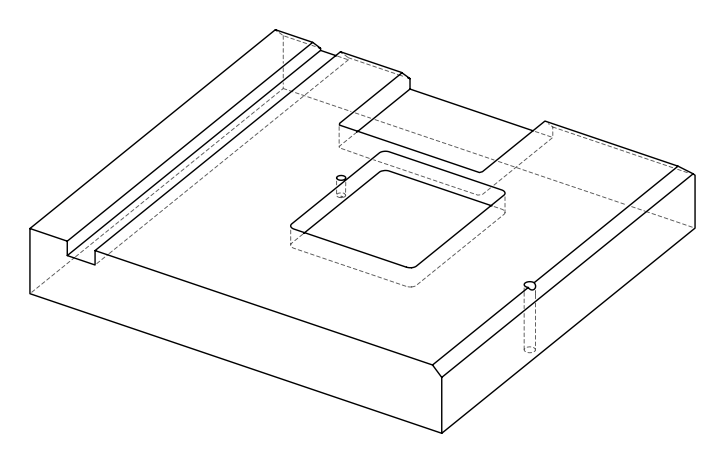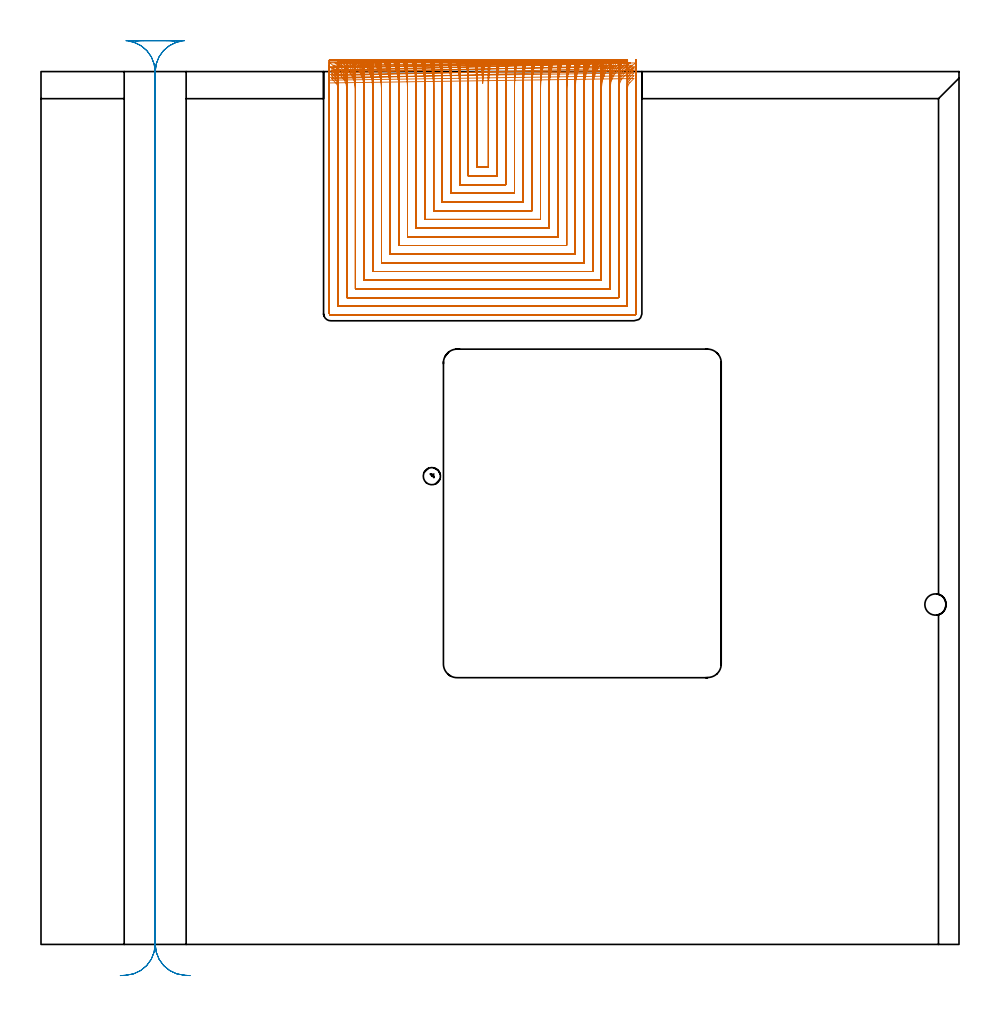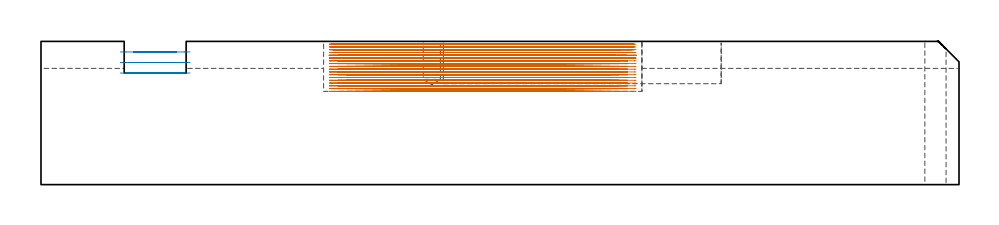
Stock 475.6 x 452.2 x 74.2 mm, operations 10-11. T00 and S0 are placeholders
(PLAN: 11 operations, 6 tool changes, 343.7 min)
(1 SPOT_DRILL | STEP1HOLE | NXT0321_9005460120000 | 0.03 min | 0 mm3)
(2 SPOT_DRILL_1 | STEP1POCKET | NXT0321_9005460120000 | 0.03 min | 1 mm3)
(3 DRILL_THROUGH_HOLE_INTO_CENTER | STEP1HOLE | UGT0301_505 | 0.33 min | 7006 mm3)
(4 DRILL_BLIND_HOLE_INTO_CENTER | STEP1POCKET | UGT0301_205 | 0.1 min | 1272 mm3)
(5 AREA_MILL | FG_CHAMFER_SURFACE | UGT0205_001 | 2.03 min | 4911 mm3)
(6 AREA_MILL_1 | FG_CHAMFER_SURFACE_1 | UGT0205_001 | 3.16 min | 8352 mm3)
(7 AREA_MILL_2 | FG_CHAMFER_SURFACE_2 | UGT0205_001 | 14.54 min | 25345 mm3)
(8 AREA_MILL_3 | FG_CHAMFER_SURFACE_3 | UGT0205_001 | 6.73 min | 16212 mm3)
(9 MILL_RECTANGULAR_POCKET | POCKET_RECTANGULAR_STRAIGHT | UGT0201_132 | Follow Part, ap 3.5, ae 75% | 32.98 min | 535482 mm3)
(10 MILL_SLOT | SLOT_PARTIAL_RECTANGULAR | NXT0201_008 | Follow Part, ap 1.5, ae 75% | 277.53 min | 549879 mm3)
(11 MILL_RECTANGULAR_SLOT | SLOT_RECTANGULAR | UGT0201_004 | Follow Part, ap 8, ae 75% | 6.23 min | 236689 mm3)
(TOOL NXT0321_9005460120000 | NC Spot Drill, 142deg, 12mm, Carbide, Uncoated | D12 PA142 FL30 Z2)
(TOOL UGT0301_505 | Carbide Drill 11.0 mm | D11 PA118 FL94 Z2)
(TOOL UGT0301_205 | Twist Drill 8.9 mm | D8.9 PA118 FL78 Z2)
(TOOL UGT0205_001 | Chamfer Mill 20 x 3 x 45 deg. | D20 FL50 Z2)
(TOOL UGT0201_132 | Carbide End Mill 14.0 | D14 FL30 Z4)
(TOOL NXT0201_008 | ENDMILL 6mm [2P460-0600-NA 1630] | D6 FL26 Z6)
(TOOL UGT0201_004 | End Mill 32 mm | D32 FL53 Z6)
(OP 10 MILL_SLOT)
G17 G21 G94 G90
T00 M6
G54
G17 G0 G90 X230.142 Y458.166 S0 M3
G43 Z84.203 H1
Z72.764
G94 G1 X229.694 Y455.2 F250.
G3 X228.85 Y446.13 R79.5 F500.
X228.006 Y455.2 R79.5
G1 X224.97
G2 X225.9 Y443.31 R76.5
G1 Y402.6
X231.8
Y443.312
G2 X232.729 Y455.2 R76.5
G1 X233.195 Y458.164 F250.
X219.916 Y458.159
X220.411 Y455.2
G2 X221.4 Y443.31 R72. F500.
G1 Y398.1
X236.3
Y443.312
G2 X237.288 Y455.2 R72.
G1 X237.783 Y458.159 F250.
X215.316 Y458.153
X215.845 Y455.2
G2 X216.9 Y443.31 R67.5 F500.
G1 Y393.6
X240.8
Y443.312
G2 X241.855 Y455.2 R67.5
G1 X242.383 Y458.153 F250.
X210.702 Y458.146
X211.268 Y455.2
G2 X212.4 Y443.31 R63. F500.
G1 Y389.1
X245.3
Y443.312
G2 X246.432 Y455.2 R63.
G1 X246.998 Y458.146 F250.
X206.069 Y458.137
X206.679 Y455.2
G2 X207.9 Y443.31 R58.5 F500.
G1 Y384.6
X249.8
Y443.312
G2 X251.021 Y455.2 R58.5
G1 X251.63 Y458.137 F250.
X201.414 Y458.126
X202.075 Y455.2
G2 X203.4 Y443.31 R54. F500.
G1 Y380.1
X254.3
Y443.312
G2 X255.625 Y455.2 R54.
G1 X256.285 Y458.126 F250.
X196.73 Y458.112
X197.451 Y455.2
G2 X198.9 Y443.31 R49.5 F500.
G1 Y375.6
X258.8
Y443.312
G2 X260.249 Y455.2 R49.5
G1 X260.969 Y458.112 F250.
X192.008 Y458.093
X192.801 Y455.2
G2 X194.4 Y443.31 R45. F500.
G1 Y371.1
X263.3
Y443.312
G2 X264.899 Y455.2 R45.
G1 X265.691 Y458.093 F250.
X187.235 Y458.068
X188.115 Y455.2
G2 X189.9 Y443.31 R40.5 F500.
G1 Y366.6
X267.8
Y443.312
G2 X269.584 Y455.2 R40.5
G1 X270.464 Y458.068 F250.
X182.389 Y458.032
X183.38 Y455.2
G2 X185.4 Y443.31 R36. F500.
G1 Y362.1
X272.3
Y443.312
G2 X274.319 Y455.2 R36.
G1 X275.31 Y458.032 F250.
X177.437 Y457.978
X178.57 Y455.2
G2 X180.9 Y443.31 R31.5 F500.
G1 Y357.6
X276.8
Y443.312
G2 X279.129 Y455.2 R31.5
G1 X280.261 Y457.978 F250.
X172.32 Y457.893
X173.641 Y455.2
G2 X176.4 Y443.31 R27. F500.
G1 Y353.1
X281.3
Y443.312
G2 X284.058 Y455.2 R27.
G1 X285.379 Y457.894 F250.
X166.916 Y457.747
X168.502 Y455.2
G2 X171.9 Y443.31 R22.5 F500.
G1 Y348.6
X285.8
Y443.312
G2 X289.197 Y455.2 R22.5
G1 X290.782 Y457.747 F250.
X160.932 Y457.452
X162.914 Y455.2
G2 X167.4 Y443.31 R18. F500.
G1 Y344.1
X290.3
Y443.312
G2 X294.784 Y455.2 R18.
G1 X296.765 Y457.453 F250.
X153.246 Y456.594
X155.878 Y455.154
G2 X162.9 Y443.31 R13.5 F500.
G1 Y339.6
X294.8
Y443.312
G2 X301.819 Y455.155 R13.5
G1 X304.45 Y456.595 F250.
X150.713 Y452.706 F500.
X153.4 Y451.372 F250.
G2 X158.4 Y443.31 R9. F500.
G1 Y335.1
X299.3
Y443.312
G2 X304.3 Y451.375 R9.
G1 X306.987 Y452.708 F250.
X150.54 Y448.597 F500.
X152.629 Y446.444 F250.
G2 X153.9 Y443.31 R4.5 F500.
G1 Y330.6
X303.8
Y443.312
G2 X305.071 Y446.447 R4.5
G1 X307.16 Y448.599 F250.
X149.4 Y446.31 F500.
Y443.31 F250.
Y326.8 F500.
G3 X150.1 Y326.1 R0.7
G1 X307.6
G3 X308.3 Y326.8 R0.7
G1 Y443.312
Y446.312 F250.
G0 Z84.203
X229.884 Y458.174
Z71.325
G1 X229.49 Y455.2
G3 X228.85 Y447.57 R79.5 F500.
X228.21 Y455.2 R79.5
G1 X225.183
G2 X225.9 Y444.75 R76.5
G1 Y402.6
X231.8
Y444.752
G2 X232.517 Y455.2 R76.5
G1 X232.927 Y458.172 F250.
X220.202 Y458.168
X220.638 Y455.2
G2 X221.4 Y444.75 R72. F500.
G1 Y398.1
X236.3
Y444.752
G2 X237.062 Y455.2 R72.
G1 X237.497 Y458.168 F250.
X215.622 Y458.164
X216.086 Y455.2
G2 X216.9 Y444.75 R67.5 F500.
G1 Y393.6
X240.8
Y444.752
G2 X241.613 Y455.2 R67.5
G1 X242.078 Y458.164 F250.
X211.03 Y458.158
X211.527 Y455.2
G2 X212.4 Y444.75 R63. F500.
G1 Y389.1
X245.3
Y444.752
G2 X246.172 Y455.2 R63.
G1 X246.67 Y458.158 F250.
X206.423 Y458.152
X206.959 Y455.2
G2 X207.9 Y444.75 R58.5 F500.
G1 Y384.6
X249.8
Y444.752
G2 X250.741 Y455.2 R58.5
G1 X251.276 Y458.152 F250.
X201.799 Y458.143
X202.379 Y455.2
G2 X203.4 Y444.75 R54. F500.
G1 Y380.1
X254.3
Y444.752
G2 X255.32 Y455.2 R54.
G1 X255.901 Y458.143 F250.
X197.151 Y458.132
X197.784 Y455.2
G2 X198.9 Y444.75 R49.5 F500.
G1 Y375.6
X258.8
Y444.752
G2 X259.915 Y455.2 R49.5
G1 X260.548 Y458.132 F250.
X192.473 Y458.118
X193.17 Y455.2
G2 X194.4 Y444.75 R45. F500.
G1 Y371.1
X263.3
Y444.752
G2 X264.53 Y455.2 R45.
G1 X265.226 Y458.118 F250.
X187.754 Y458.098
X188.528 Y455.2
G2 X189.9 Y444.75 R40.5 F500.
G1 Y366.6
X267.8
Y444.752
G2 X269.171 Y455.2 R40.5
G1 X269.945 Y458.098 F250.
X182.979 Y458.071
X183.85 Y455.2
G2 X185.4 Y444.75 R36. F500.
G1 Y362.1
X272.3
Y444.752
G2 X273.849 Y455.2 R36.
G1 X274.72 Y458.071 F250.
X178.121 Y458.03
X179.116 Y455.2
G2 X180.9 Y444.75 R31.5 F500.
G1 Y357.6
X276.8
Y444.752
G2 X278.583 Y455.2 R31.5
G1 X279.578 Y458.03 F250.
X173.134 Y457.966
X174.296 Y455.2
G2 X176.4 Y444.75 R27. F500.
G1 Y353.1
X281.3
Y444.752
G2 X283.403 Y455.2 R27.
G1 X284.564 Y457.966 F250.
X167.932 Y457.857
X169.326 Y455.2
G2 X171.9 Y444.75 R22.5 F500.
G1 Y348.6
X285.8
Y444.752
G2 X288.373 Y455.2 R22.5
G1 X289.766 Y457.857 F250.
X162.314 Y457.643
X164.056 Y455.2
G2 X167.4 Y444.75 R18. F500.
G1 Y344.1
X290.3
Y444.752
G2 X293.642 Y455.2 R18.
G1 X295.384 Y457.643 F250.
X155.624 Y457.099
X157.946 Y455.2
G2 X162.9 Y444.75 R13.5 F500.
G1 Y339.6
X294.8
Y444.752
G2 X299.751 Y455.2 R13.5
G1 X302.072 Y457.1 F250.
X150.779 Y454.136 F500.
X153.457 Y452.783 F250.
G2 X158.4 Y444.75 R9. F500.
G1 Y335.1
X299.3
Y444.752
G2 X304.242 Y452.786 R9.
G1 X306.92 Y454.138 F250.
X150.532 Y450.038 F500.
X152.624 Y447.889 F250.
G2 X153.9 Y444.75 R4.5 F500.
G1 Y330.6
X303.8
Y444.752
G2 X305.071 Y447.886 R4.5
G1 X307.16 Y450.039 F250.
X149.4 Y447.75 F500.
Y444.75 F250.
Y326.8 F500.
G3 X150.1 Y326.1 R0.7
G1 X307.6
G3 X308.3 Y326.8 R0.7
G1 Y444.752
Y447.752 F250.
G0 Z84.203
X229.652 Y458.181
Z69.886
G1 X229.312 Y455.2
G3 X228.85 Y449.01 R79.5 F500.
X228.388 Y455.2 R79.5
G1 X225.367
G2 X225.9 Y446.189 R76.5
G1 Y402.6
X231.8
Y446.192
G2 X232.332 Y455.2 R76.5
G1 X232.685 Y458.179 F250.
X220.458 Y458.176
X220.834 Y455.2
G2 X221.4 Y446.189 R72. F500.
G1 Y398.1
X236.3
Y446.192
G2 X236.866 Y455.2 R72.
G1 X237.241 Y458.176 F250.
X215.895 Y458.173
X216.296 Y455.2
G2 X216.9 Y446.189 R67.5 F500.
G1 Y393.6
X240.8
Y446.192
G2 X241.404 Y455.2 R67.5
G1 X241.804 Y458.173 F250.
X211.323 Y458.169
X211.752 Y455.2
G2 X212.4 Y446.189 R63. F500.
G1 Y389.1
X245.3
Y446.192
G2 X245.947 Y455.2 R63.
G1 X246.376 Y458.169 F250.
X206.74 Y458.164
X207.202 Y455.2
G2 X207.9 Y446.189 R58.5 F500.
G1 Y384.6
X249.8
Y446.192
G2 X250.498 Y455.2 R58.5
G1 X250.96 Y458.164 F250.
X202.142 Y458.158
X202.643 Y455.2
G2 X203.4 Y446.189 R54. F500.
G1 Y380.1
X254.3
Y446.192
G2 X255.057 Y455.2 R54.
G1 X255.557 Y458.158 F250.
X197.527 Y458.15
X198.073 Y455.2
G2 X198.9 Y446.189 R49.5 F500.
G1 Y375.6
X258.8
Y446.192
G2 X259.627 Y455.2 R49.5
G1 X260.172 Y458.15 F250.
X192.888 Y458.139
X193.489 Y455.2
G2 X194.4 Y446.189 R45. F500.
G1 Y371.1
X263.3
Y446.192
G2 X264.211 Y455.2 R45.
G1 X264.811 Y458.139 F250.
X188.217 Y458.125
X188.885 Y455.2
G2 X189.9 Y446.189 R40.5 F500.
G1 Y366.6
X267.8
Y446.192
G2 X268.814 Y455.2 R40.5
G1 X269.482 Y458.125 F250.
X183.503 Y458.104
X184.254 Y455.2
G2 X185.4 Y446.189 R36. F500.
G1 Y362.1
X272.3
Y446.192
G2 X273.445 Y455.2 R36.
G1 X274.196 Y458.105 F250.
X178.726 Y458.075
X179.584 Y455.2
G2 X180.9 Y446.189 R31.5 F500.
G1 Y357.6
X276.8
Y446.192
G2 X278.115 Y455.2 R31.5
G1 X278.973 Y458.075 F250.
X173.851 Y458.028
X174.852 Y455.2
G2 X176.4 Y446.189 R27. F500.
G1 Y353.1
X281.3
Y446.192
G2 X282.847 Y455.2 R27.
G1 X283.848 Y458.028 F250.
X168.815 Y457.949
X170.017 Y455.2
G2 X171.9 Y446.189 R22.5 F500.
G1 Y348.6
X285.8
Y446.192
G2 X287.682 Y455.2 R22.5
G1 X288.883 Y457.949 F250.
X163.48 Y457.797
X164.982 Y455.2
G2 X167.4 Y446.189 R18. F500.
G1 Y344.1
X290.3
Y446.192
G2 X292.716 Y455.2 R18.
G1 X294.218 Y457.797 F250.
X157.45 Y457.434
X159.453 Y455.2
G2 X162.9 Y446.189 R13.5 F500.
G1 Y339.6
X294.8
Y446.192
G2 X298.245 Y455.2 R13.5
G1 X300.247 Y457.434 F250.
X151.379 Y455.467
X153.965 Y453.946
G2 X158.4 Y446.189 R9. F500.
G1 Y335.1
X299.3
Y446.192
G2 X303.734 Y453.948 R9.
G1 X306.319 Y455.47 F250.
X150.532 Y451.478 F500.
X152.625 Y449.328 F250.
G2 X153.9 Y446.189 R4.5 F500.
G1 Y330.6
X303.8
Y446.192
G2 X305.071 Y449.326 R4.5
G1 X307.16 Y451.479 F250.
X149.4 Y449.189 F500.
Y446.189 F250.
Y326.8 F500.
G3 X150.1 Y326.1 R0.7
G1 X307.6
G3 X308.3 Y326.8 R0.7
G1 Y446.192
Y449.192 F250.
G0 Z84.203
X229.442 Y458.186
Z68.447
G1 X229.158 Y455.2
G3 X228.85 Y450.482 R79.5 F500.
X228.542 Y455.2 R79.5
G1 X225.528
G2 X225.9 Y447.663 R76.5
G1 Y402.6
X231.8
Y447.663
G2 X232.172 Y455.2 R76.5
G1 X232.468 Y458.185 F250.
X220.69 Y458.184
X221.004 Y455.2
G2 X221.4 Y447.663 R72. F500.
G1 Y398.1
X236.3
Y447.663
G2 X236.696 Y455.2 R72.
G1 X237.01 Y458.184 F250.
X216.143 Y458.181
X216.478 Y455.2
G2 X216.9 Y447.663 R67.5 F500.
G1 Y393.6
X240.8
Y447.663
G2 X241.222 Y455.2 R67.5
G1 X241.557 Y458.181 F250.
X211.589 Y458.178
X211.948 Y455.2
G2 X212.4 Y447.663 R63. F500.
G1 Y389.1
X245.3
Y447.663
G2 X245.752 Y455.2 R63.
G1 X246.111 Y458.178 F250.
X207.026 Y458.175
X207.412 Y455.2
G2 X207.9 Y447.663 R58.5 F500.
G1 Y384.6
X249.8
Y447.663
G2 X250.288 Y455.2 R58.5
G1 X250.674 Y458.175 F250.
X202.453 Y458.171
X202.871 Y455.2
G2 X203.4 Y447.663 R54. F500.
G1 Y380.1
X254.3
Y447.663
G2 X254.829 Y455.2 R54.
G1 X255.247 Y458.171 F250.
X197.866 Y458.165
X198.323 Y455.2
G2 X198.9 Y447.663 R49.5 F500.
G1 Y375.6
X258.8
Y447.663
G2 X259.377 Y455.2 R49.5
G1 X259.834 Y458.165 F250.
X193.262 Y458.158
X193.764 Y455.2
G2 X194.4 Y447.663 R45. F500.
G1 Y371.1
X263.3
Y447.663
G2 X263.936 Y455.2 R45.
G1 X264.438 Y458.158 F250.
X188.634 Y458.148
X189.193 Y455.2
G2 X189.9 Y447.663 R40.5 F500.
G1 Y366.6
X267.8
Y447.663
G2 X268.507 Y455.2 R40.5
G1 X269.066 Y458.148 F250.
X183.974 Y458.133
X184.602 Y455.2
G2 X185.4 Y447.663 R36. F500.
G1 Y362.1
X272.3
Y447.663
G2 X273.098 Y455.2 R36.
G1 X273.726 Y458.134 F250.
X179.267 Y458.113
X179.985 Y455.2
G2 X180.9 Y447.663 R31.5 F500.
G1 Y357.6
X276.8
Y447.663
G2 X277.715 Y455.2 R31.5
G1 X278.433 Y458.113 F250.
X174.489 Y458.081
X175.327 Y455.2
G2 X176.4 Y447.663 R27. F500.
G1 Y353.1
X281.3
Y447.663
G2 X282.373 Y455.2 R27.
G1 X283.211 Y458.081 F250.
X169.595 Y458.027
X170.6 Y455.2
G2 X171.9 Y447.663 R22.5 F500.
G1 Y348.6
X285.8
Y447.663
G2 X287.1 Y455.2 R22.5
G1 X288.105 Y458.027 F250.
X164.49 Y457.924
X165.746 Y455.2
G2 X167.4 Y447.663 R18. F500.
G1 Y344.1
X290.3
Y447.663
G2 X291.954 Y455.2 R18.
G1 X293.21 Y457.924 F250.
X158.925 Y457.689
X160.6 Y455.2
G2 X162.9 Y447.663 R13.5 F500.
G1 Y339.6
X294.8
Y447.663
G2 X297.1 Y455.2 R13.5
G1 X298.775 Y457.689 F250.
X152.335 Y456.684
X154.748 Y454.902
G2 X158.4 Y447.663 R9. F500.
G1 Y335.1
X299.3
Y447.663
G2 X302.964 Y454.911 R9.
G1 X305.38 Y456.69 F250.
X150.364 Y452.985 F500.
X152.524 Y450.902 F250.
G2 X153.9 Y447.663 R4.5 F500.
G1 Y330.6
X303.8
Y447.663
G2 X305.18 Y450.906 R4.5
G1 X307.342 Y452.986 F250.
X149.4 Y450.663 F500.
Y447.663 F250.
Y326.8 F500.
G3 X150.1 Y326.1 R0.7
G1 X307.6
G3 X308.3 Y326.8 R0.7
G1 Y447.663
Y450.663 F250.
G0 Z84.203
X229.238 Y458.192
Z67.008
G1 X229.016 Y455.2
G3 X228.85 Y452.156 R79.5 F500.
X228.684 Y455.2 R79.5
G1 X225.675
G2 X225.9 Y449.337 R76.5
G1 Y402.6
X231.8
Y449.338
G2 X232.025 Y455.2 R76.5
G1 X232.255 Y458.191 F250.
X220.917 Y458.19
X221.161 Y455.2
G2 X221.4 Y449.337 R72. F500.
G1 Y398.1
X236.3
Y449.338
G2 X236.539 Y455.2 R72.
G1 X236.783 Y458.19 F250.
X216.384 Y458.189
X216.645 Y455.2
G2 X216.9 Y449.337 R67.5 F500.
G1 Y393.6
X240.8
Y449.338
G2 X241.055 Y455.2 R67.5
G1 X241.316 Y458.189 F250.
X211.847 Y458.187
X212.127 Y455.2
G2 X212.4 Y449.337 R63. F500.
G1 Y389.1
X245.3
Y449.338
G2 X245.573 Y455.2 R63.
G1 X245.853 Y458.187 F250.
X207.305 Y458.185
X207.605 Y455.2
G2 X207.9 Y449.337 R58.5 F500.
G1 Y384.6
X249.8
Y449.338
G2 X250.094 Y455.2 R58.5
G1 X250.395 Y458.185 F250.
X202.755 Y458.182
X203.081 Y455.2
G2 X203.4 Y449.337 R54. F500.
G1 Y380.1
X254.3
Y449.338
G2 X254.619 Y455.2 R54.
G1 X254.945 Y458.182 F250.
X198.196 Y458.179
X198.552 Y455.2
G2 X198.9 Y449.337 R49.5 F500.
G1 Y375.6
X258.8
Y449.338
G2 X259.148 Y455.2 R49.5
G1 X259.504 Y458.179 F250.
X193.626 Y458.174
X194.016 Y455.2
G2 X194.4 Y449.337 R45. F500.
G1 Y371.1
X263.3
Y449.338
G2 X263.684 Y455.2 R45.
G1 X264.074 Y458.174 F250.
X189.039 Y458.168
X189.473 Y455.2
G2 X189.9 Y449.337 R40.5 F500.
G1 Y366.6
X267.8
Y449.338
G2 X268.227 Y455.2 R40.5
G1 X268.661 Y458.168 F250.
X184.431 Y458.16
X184.919 Y455.2
G2 X185.4 Y449.337 R36. F500.
G1 Y362.1
X272.3
Y449.338
G2 X272.781 Y455.2 R36.
G1 X273.269 Y458.16 F250.
X179.791 Y458.148
X180.35 Y455.2
G2 X180.9 Y449.337 R31.5 F500.
G1 Y357.6
X276.8
Y449.338
G2 X277.35 Y455.2 R31.5
G1 X277.909 Y458.148 F250.
X175.104 Y458.128
X175.756 Y455.2
G2 X176.4 Y449.337 R27. F500.
G1 Y353.1
X281.3
Y449.338
G2 X281.944 Y455.2 R27.
G1 X282.596 Y458.128 F250.
X170.341 Y458.096
X171.123 Y455.2
G2 X171.9 Y449.337 R22.5 F500.
G1 Y348.6
X285.8
Y449.338
G2 X286.577 Y455.2 R22.5
G1 X287.359 Y458.096 F250.
X165.441 Y458.036
X166.418 Y455.2
G2 X167.4 Y449.337 R18. F500.
G1 Y344.1
X290.3
Y449.338
G2 X291.281 Y455.2 R18.
G1 X292.259 Y458.036 F250.
X160.258 Y457.902
X161.561 Y455.2
G2 X162.9 Y449.337 R13.5 F500.
G1 Y339.6
X294.8
Y449.338
G2 X296.139 Y455.2 R13.5
G1 X297.442 Y457.902 F250.
X154.274 Y457.476
X156.229 Y455.2
G2 X158.4 Y449.337 R9. F500.
G1 Y335.1
X299.3
Y449.338
G2 X301.471 Y455.2 R9.
G1 X303.425 Y457.476 F250.
X149.206 Y454.742 F500.
X151.76 Y453.169 F250.
G2 X153.9 Y449.337 R4.5 F500.
G1 Y330.6
X303.8
Y449.338
G2 X305.974 Y453.19 R4.5
G1 X308.542 Y454.74 F250.
X149.4 Y452.337 F500.
Y449.337 F250.
Y326.8 F500.
G3 X150.1 Y326.1 R0.7
G1 X307.6
G3 X308.3 Y326.8 R0.7
G1 Y449.338
Y452.338 F250.
G0 Z84.203
X229.044 Y458.196
Z65.569
G1 X228.896 Y455.2
G3 X228.85 Y454.107 R79.5 F500.
X228.804 Y455.2 R79.5
G1 X225.8
G2 X225.9 Y451.291 R76.5
G1 Y402.6
X231.8
Y451.284
G2 X231.9 Y455.2 R76.5
G1 X232.054 Y458.196 F250.
X221.131
X221.294 Y455.2
G2 X221.4 Y451.291 R72. F500.
G1 Y398.1
X236.3
Y451.284
G2 X236.407 Y455.2 R72.
G1 X236.57 Y458.196 F250.
X216.613 Y458.195
X216.787 Y455.2
G2 X216.9 Y451.291 R67.5 F500.
G1 Y393.6
X240.8
Y451.284
G2 X240.914 Y455.2 R67.5
G1 X241.088 Y458.195 F250.
X212.092 Y458.194
X212.279 Y455.2
G2 X212.4 Y451.291 R63. F500.
G1 Y389.1
X245.3
Y451.284
G2 X245.422 Y455.2 R63.
G1 X245.608 Y458.194 F250.
X207.569 Y458.193
X207.769 Y455.2
G2 X207.9 Y451.291 R58.5 F500.
G1 Y384.6
X249.8
Y451.284
G2 X249.931 Y455.2 R58.5
G1 X250.132 Y458.193 F250.
X203.041 Y458.192
X203.258 Y455.2
G2 X203.4 Y451.291 R54. F500.
G1 Y380.1
X254.3
Y451.284
G2 X254.442 Y455.2 R54.
G1 X254.66 Y458.192 F250.
X198.508 Y458.191
X198.745 Y455.2
G2 X198.9 Y451.291 R49.5 F500.
G1 Y375.6
X258.8
Y451.284
G2 X258.955 Y455.2 R49.5
G1 X259.192 Y458.191 F250.
X193.969 Y458.189
X194.23 Y455.2
G2 X194.4 Y451.291 R45. F500.
G1 Y371.1
X263.3
Y451.284
G2 X263.471 Y455.2 R45.
G1 X263.732 Y458.189 F250.
X189.421 Y458.186
X189.711 Y455.2
G2 X189.9 Y451.291 R40.5 F500.
G1 Y366.6
X267.8
Y451.284
G2 X267.99 Y455.2 R40.5
G1 X268.28 Y458.186 F250.
X184.861 Y458.182
X185.187 Y455.2
G2 X185.4 Y451.291 R36. F500.
G1 Y362.1
X272.3
Y451.284
G2 X272.514 Y455.2 R36.
G1 X272.84 Y458.182 F250.
X180.284 Y458.177
X180.657 Y455.2
G2 X180.9 Y451.291 R31.5 F500.
G1 Y357.6
X276.8
Y451.284
G2 X277.044 Y455.2 R31.5
G1 X277.417 Y458.177 F250.
X175.681 Y458.168
X176.116 Y455.2
G2 X176.4 Y451.291 R27. F500.
G1 Y353.1
X281.3
Y451.284
G2 X281.585 Y455.2 R27.
G1 X282.021 Y458.168 F250.
X171.037 Y458.154
X171.558 Y455.2
G2 X171.9 Y451.291 R22.5 F500.
G1 Y348.6
X285.8
Y451.284
G2 X286.143 Y455.2 R22.5
G1 X286.665 Y458.154 F250.
X166.319 Y458.128
X166.97 Y455.2
G2 X167.4 Y451.291 R18. F500.
G1 Y344.1
X290.3
Y451.284
G2 X290.731 Y455.2 R18.
G1 X291.384 Y458.128 F250.
X161.453 Y458.071
X162.322 Y455.2
G2 X162.9 Y451.291 R13.5 F500.
G1 Y339.6
X294.8
Y451.284
G2 X295.38 Y455.2 R13.5
G1 X296.251 Y458.071 F250.
X156.204 Y457.902
X157.507 Y455.2
G2 X158.4 Y451.291 R9. F500.
G1 Y335.1
X299.3
Y451.284
G2 X300.197 Y455.2 R9.
G1 X301.502 Y457.901 F250.
X149.526 Y456.698
X151.983 Y454.976
G2 X153.9 Y451.291 R4.5 F500.
G1 Y330.6
X303.8
Y451.284
G2 X305.73 Y454.978 R4.5
G1 X308.192 Y456.691 F250.
X149.4 Y454.291 F500.
Y451.291 F250.
Y326.8 F500.
G3 X150.1 Y326.1 R0.7
G1 X307.6
G3 X308.3 Y326.8 R0.7
G1 Y451.284
Y454.284 F250.
G0 Z84.203
X225.855 Y458.2
Z64.13
G1 X225.894 Y455.2
G2 X225.9 Y454.219 R76.5 F500.
G1 Y402.6
X231.8
Y454.179
G2 X231.807 Y455.2 R76.5
G1 X231.847 Y458.2 F250.
X221.352
X221.393 Y455.2
G2 X221.4 Y454.219 R72. F500.
G1 Y398.1
X236.3
Y454.179
G2 X236.307 Y455.2 R72.
G1 X236.35 Y458.2 F250.
X216.849
X216.893 Y455.2
G2 X216.9 Y454.219 R67.5 F500.
G1 Y393.6
X240.8
Y454.179
G2 X240.808 Y455.2 R67.5
G1 X240.853 Y458.2 F250.
X212.346
X212.392 Y455.2
G2 X212.4 Y454.219 R63. F500.
G1 Y389.1
X245.3
Y454.179
G2 X245.308 Y455.2 R63.
G1 X245.357 Y458.2 F250.
X207.841
X207.892 Y455.2
G2 X207.9 Y454.219 R58.5 F500.
G1 Y384.6
X249.8
Y454.179
G2 X249.809 Y455.2 R58.5
G1 X249.861 Y458.2 F250.
X203.337 Y458.199
X203.391 Y455.2
G2 X203.4 Y454.219 R54. F500.
G1 Y380.1
X254.3
Y454.179
G2 X254.31 Y455.2 R54.
G1 X254.366 Y458.199 F250.
X198.831
X198.89 Y455.2
G2 X198.9 Y454.219 R49.5 F500.
G1 Y375.6
X258.8
Y454.179
G2 X258.811 Y455.2 R49.5
G1 X258.872 Y458.199 F250.
X194.324
X194.389 Y455.2
G2 X194.4 Y454.219 R45. F500.
G1 Y371.1
X263.3
Y454.179
G2 X263.312 Y455.2 R45.
G1 X263.38 Y458.199 F250.
X189.815
X189.888 Y455.2
G2 X189.9 Y454.219 R40.5 F500.
G1 Y366.6
X267.8
Y454.179
G2 X267.813 Y455.2 R40.5
G1 X267.888 Y458.199 F250.
X185.305
X185.387 Y455.2
G2 X185.4 Y454.219 R36. F500.
G1 Y362.1
X272.3
Y454.179
G2 X272.314 Y455.2 R36.
G1 X272.4 Y458.199 F250.
X180.791
X180.885 Y455.2
G2 X180.9 Y454.219 R31.5 F500.
G1 Y357.6
X276.8
Y454.179
G2 X276.817 Y455.2 R31.5
G1 X276.914 Y458.198 F250.
X176.273
X176.382 Y455.2
G2 X176.4 Y454.219 R27. F500.
G1 Y353.1
X281.3
Y454.179
G2 X281.319 Y455.2 R27.
G1 X281.433 Y458.198 F250.
X171.748 Y458.197
X171.879 Y455.2
G2 X171.9 Y454.219 R22.5 F500.
G1 Y348.6
X285.8
Y454.179
G2 X285.823 Y455.2 R22.5
G1 X285.959 Y458.197 F250.
X167.21 Y458.196
X167.373 Y455.2
G2 X167.4 Y454.219 R18. F500.
G1 Y344.1
X290.3
Y454.179
G2 X290.329 Y455.2 R18.
G1 X290.499 Y458.195 F250.
X162.646 Y458.192
X162.864 Y455.2
G2 X162.9 Y454.219 R13.5 F500.
G1 Y339.6
X294.8
Y454.179
G2 X294.839 Y455.2 R13.5
G1 X295.065 Y458.191 F250.
X158.019 Y458.182
X158.346 Y455.2
G2 X158.4 Y454.219 R9. F500.
G1 Y335.1
X299.3
Y454.179
G2 X299.358 Y455.2 R9.
G1 X299.698 Y458.181 F250.
X153.792 Y458.2
Y455.2
G2 X153.9 Y454.219 R4.5 F500.
G1 Y330.6
X303.8
Y454.179
G2 X303.917 Y455.2 R4.5
G1 Y458.2 F250.
X149.4 Y457.219
Y454.219
Y326.8 F500.
G3 X150.1 Y326.1 R0.7
G1 X307.6
G3 X308.3 Y326.8 R0.7
G1 Y454.179
Y457.179 F250.
G0 X225.897 Y458.2 Z62.691
G1 X225.9 Y455.2
Y455.119 F500.
Y402.6
X231.8
Y455.094
Y455.2
X231.804 Y458.2 F250.
X221.397
X221.4 Y455.2
Y455.119 F500.
Y398.1
X236.3
Y455.094
Y455.2
X236.305 Y458.2 F250.
X216.896
X216.9 Y455.2
Y455.119 F500.
Y393.6
X240.8
Y455.094
Y455.2
X240.805 Y458.2 F250.
X212.396
X212.4 Y455.2
Y455.119 F500.
Y389.1
X245.3
Y455.094
Y455.2
X245.305 Y458.2 F250.
X207.896
X207.9 Y455.2
Y455.119 F500.
Y384.6
X249.8
Y455.094
Y455.2
X249.806 Y458.2 F250.
X203.395
X203.4 Y455.2
Y455.119 F500.
Y380.1
X254.3
Y455.094
Y455.2
X254.306 Y458.2 F250.
X198.895
X198.9 Y455.2
Y455.119 F500.
Y375.6
X258.8
Y455.094
Y455.2
X258.807 Y458.2 F250.
X194.395
X194.4 Y455.2
Y455.119 F500.
Y371.1
X263.3
Y455.094
Y455.2
X263.307 Y458.2 F250.
X189.894
X189.9 Y455.2
Y455.119 F500.
Y366.6
X267.8
Y455.094
Y455.2
X267.808 Y458.2 F250.
X185.393
X185.4 Y455.2
Y455.119 F500.
Y362.1
X272.3
Y455.094
Y455.2
X272.309 Y458.2 F250.
X180.892
X180.9 Y455.2
Y455.119 F500.
Y357.6
X276.8
Y455.094
Y455.2
X276.81 Y458.2 F250.
X176.391
X176.4 Y455.2
Y455.119 F500.
Y353.1
X281.3
Y455.094
Y455.2
X281.312 Y458.2 F250.
X171.889
X171.9 Y455.2
Y455.119 F500.
Y348.6
X285.8
Y455.094
Y455.2
X285.814 Y458.2 F250.
X167.386
X167.4 Y455.2
Y455.119 F500.
Y344.1
X290.3
Y455.094
Y455.2
X290.318 Y458.2 F250.
X162.882
X162.9 Y455.2
Y455.119 F500.
Y339.6
X294.8
Y455.094
Y455.2
X294.824 Y458.2 F250.
X158.373
X158.4 Y455.2
Y455.119 F500.
Y335.1
X299.3
Y455.094
X299.301 Y455.2
X299.336 Y458.2 F250.
X153.845 Y458.199
X153.899 Y455.2
X153.9 Y455.119 F500.
Y330.6
X303.8
Y455.094
X303.801 Y455.2
X303.872 Y458.199 F250.
X149.4 Y458.119
Y455.119
Y326.8 F500.
G3 X150.1 Y326.1 R0.7
G1 X307.6
G3 X308.3 Y326.8 R0.7
G1 Y455.094
Y458.094 F250.
G0 X225.9 Y458.2 Z61.252
G1 Y455.2
Y402.6 F500.
X231.8
Y455.2
Y458.2 F250.
X221.4
Y455.2
Y398.1 F500.
X236.3
Y455.2
Y458.2 F250.
X216.9
Y455.2
Y393.6 F500.
X240.8
Y455.2
Y458.2 F250.
X212.4
Y455.2
Y389.1 F500.
X245.3
Y455.2
Y458.2 F250.
X207.9
Y455.2
Y384.6 F500.
X249.8
Y455.2
Y458.2 F250.
X203.4
Y455.2
Y380.1 F500.
X254.3
Y455.2
Y458.2 F250.
X198.9
Y455.2
Y375.6 F500.
X258.8
Y455.2
Y458.2 F250.
X194.4
Y455.2
Y371.1 F500.
X263.3
Y455.2
Y458.2 F250.
X189.9
Y455.2
Y366.6 F500.
X267.8
Y455.2
Y458.2 F250.
X185.4
Y455.2
Y362.1 F500.
X272.3
Y455.2
Y458.2 F250.
X180.9
Y455.2
Y357.6 F500.
X276.8
Y455.2
Y458.2 F250.
X176.4
Y455.2
Y353.1 F500.
X281.3
Y455.2
Y458.2 F250.
X171.9
Y455.2
Y348.6 F500.
X285.8
Y455.2
Y458.2 F250.
X167.4
Y455.2
Y344.1 F500.
X290.3
Y455.2
Y458.2 F250.
X162.9
Y455.2
Y339.6 F500.
X294.8
Y455.2
Y458.2 F250.
X158.4
Y455.2
Y335.1 F500.
X299.3
Y455.2
Y458.2 F250.
X153.9
Y455.2
Y330.6 F500.
X303.8
Y455.2
Y458.2 F250.
X149.4
Y455.2
Y326.8 F500.
G3 X150.1 Y326.1 R0.7
G1 X307.6
G3 X308.3 Y326.8 R0.7
G1 Y455.2
Y458.2 F250.
G0 X225.9 Z59.812
G1 Y455.2
Y402.6 F500.
X231.8
Y455.2
Y458.2 F250.
X221.4
Y455.2
Y398.1 F500.
X236.3
Y455.2
Y458.2 F250.
X216.9
Y455.2
Y393.6 F500.
X240.8
Y455.2
Y458.2 F250.
X212.4
Y455.2
Y389.1 F500.
X245.3
Y455.2
Y458.2 F250.
X207.9
Y455.2
Y384.6 F500.
X249.8
Y455.2
Y458.2 F250.
X203.4
Y455.2
Y380.1 F500.
X254.3
Y455.2
Y458.2 F250.
X198.9
Y455.2
Y375.6 F500.
X258.8
Y455.2
Y458.2 F250.
X194.4
Y455.2
Y371.1 F500.
X263.3
Y455.2
Y458.2 F250.
X189.9
Y455.2
Y366.6 F500.
X267.8
Y455.2
Y458.2 F250.
X185.4
Y455.2
Y362.1 F500.
X272.3
Y455.2
Y458.2 F250.
X180.9
Y455.2
Y357.6 F500.
X276.8
Y455.2
Y458.2 F250.
X176.4
Y455.2
Y353.1 F500.
X281.3
Y455.2
Y458.2 F250.
X171.9
Y455.2
Y348.6 F500.
X285.8
Y455.2
Y458.2 F250.
X167.4
Y455.2
Y344.1 F500.
X290.3
Y455.2
Y458.2 F250.
X162.9
Y455.2
Y339.6 F500.
X294.8
Y455.2
Y458.2 F250.
X158.4
Y455.2
Y335.1 F500.
X299.3
Y455.2
Y458.2 F250.
X153.9
Y455.2
Y330.6 F500.
X303.8
Y455.2
Y458.2 F250.
X149.4
Y455.2
Y326.8 F500.
G3 X150.1 Y326.1 R0.7
G1 X307.6
G3 X308.3 Y326.8 R0.7
G1 Y455.2
Y458.2 F250.
G0 X225.9 Z58.373
G1 Y455.2
Y402.6 F500.
X231.8
Y455.2
Y458.2 F250.
X221.4
Y455.2
Y398.1 F500.
X236.3
Y455.2
Y458.2 F250.
X216.9
Y455.2
Y393.6 F500.
X240.8
Y455.2
Y458.2 F250.
X212.4
Y455.2
Y389.1 F500.
X245.3
Y455.2
Y458.2 F250.
X207.9
Y455.2
Y384.6 F500.
X249.8
Y455.2
Y458.2 F250.
X203.4
Y455.2
Y380.1 F500.
X254.3
Y455.2
Y458.2 F250.
X198.9
Y455.2
Y375.6 F500.
X258.8
Y455.2
Y458.2 F250.
X194.4
Y455.2
Y371.1 F500.
X263.3
Y455.2
Y458.2 F250.
X189.9
Y455.2
Y366.6 F500.
X267.8
Y455.2
Y458.2 F250.
X185.4
Y455.2
Y362.1 F500.
X272.3
Y455.2
Y458.2 F250.
X180.9
Y455.2
Y357.6 F500.
X276.8
Y455.2
Y458.2 F250.
X176.4
Y455.2
Y353.1 F500.
X281.3
Y455.2
Y458.2 F250.
X171.9
Y455.2
Y348.6 F500.
X285.8
Y455.2
Y458.2 F250.
X167.4
Y455.2
Y344.1 F500.
X290.3
Y455.2
Y458.2 F250.
X162.9
Y455.2
Y339.6 F500.
X294.8
Y455.2
Y458.2 F250.
X158.4
Y455.2
Y335.1 F500.
X299.3
Y455.2
Y458.2 F250.
X153.9
Y455.2
Y330.6 F500.
X303.8
Y455.2
Y458.2 F250.
X149.4
Y455.2
Y326.8 F500.
G3 X150.1 Y326.1 R0.7
G1 X307.6
G3 X308.3 Y326.8 R0.7
G1 Y455.2
Y458.2 F250.
G0 X225.9 Z56.934
G1 Y455.2
Y402.6 F500.
X231.8
Y455.2
Y458.2 F250.
X221.4
Y455.2
Y398.1 F500.
X236.3
Y455.2
Y458.2 F250.
X216.9
Y455.2
Y393.6 F500.
X240.8
Y455.2
Y458.2 F250.
X212.4
Y455.2
Y389.1 F500.
X245.3
Y455.2
Y458.2 F250.
X207.9
Y455.2
Y384.6 F500.
X249.8
Y455.2
Y458.2 F250.
X203.4
Y455.2
Y380.1 F500.
X254.3
Y455.2
Y458.2 F250.
X198.9
Y455.2
Y375.6 F500.
X258.8
Y455.2
Y458.2 F250.
X194.4
Y455.2
Y371.1 F500.
X263.3
Y455.2
Y458.2 F250.
X189.9
Y455.2
Y366.6 F500.
X267.8
Y455.2
Y458.2 F250.
X185.4
Y455.2
Y362.1 F500.
X272.3
Y455.2
Y458.2 F250.
X180.9
Y455.2
Y357.6 F500.
X276.8
Y455.2
Y458.2 F250.
X176.4
Y455.2
Y353.1 F500.
X281.3
Y455.2
Y458.2 F250.
X171.9
Y455.2
Y348.6 F500.
X285.8
Y455.2
Y458.2 F250.
X167.4
Y455.2
Y344.1 F500.
X290.3
Y455.2
Y458.2 F250.
X162.9
Y455.2
Y339.6 F500.
X294.8
Y455.2
Y458.2 F250.
X158.4
Y455.2
Y335.1 F500.
X299.3
Y455.2
Y458.2 F250.
X153.9
Y455.2
Y330.6 F500.
X303.8
Y455.2
Y458.2 F250.
X149.4
Y455.2
Y326.8 F500.
G3 X150.1 Y326.1 R0.7
G1 X307.6
G3 X308.3 Y326.8 R0.7
G1 Y455.2
Y458.2 F250.
G0 X225.9 Z55.495
G1 Y455.2
Y402.6 F500.
X231.8
Y455.2
Y458.2 F250.
X221.4
Y455.2
Y398.1 F500.
X236.3
Y455.2
Y458.2 F250.
X216.9
Y455.2
Y393.6 F500.
X240.8
Y455.2
Y458.2 F250.
X212.4
Y455.2
Y389.1 F500.
X245.3
Y455.2
Y458.2 F250.
X207.9
Y455.2
Y384.6 F500.
X249.8
Y455.2
Y458.2 F250.
X203.4
Y455.2
Y380.1 F500.
X254.3
Y455.2
Y458.2 F250.
X198.9
Y455.2
Y375.6 F500.
X258.8
Y455.2
Y458.2 F250.
X194.4
Y455.2
Y371.1 F500.
X263.3
Y455.2
Y458.2 F250.
X189.9
Y455.2
Y366.6 F500.
X267.8
Y455.2
Y458.2 F250.
X185.4
Y455.2
Y362.1 F500.
X272.3
Y455.2
Y458.2 F250.
X180.9
Y455.2
Y357.6 F500.
X276.8
Y455.2
Y458.2 F250.
X176.4
Y455.2
Y353.1 F500.
X281.3
Y455.2
Y458.2 F250.
X171.9
Y455.2
Y348.6 F500.
X285.8
Y455.2
Y458.2 F250.
X167.4
Y455.2
Y344.1 F500.
X290.3
Y455.2
Y458.2 F250.
X162.9
Y455.2
Y339.6 F500.
X294.8
Y455.2
Y458.2 F250.
X158.4
Y455.2
Y335.1 F500.
X299.3
Y455.2
Y458.2 F250.
X153.9
Y455.2
Y330.6 F500.
X303.8
Y455.2
Y458.2 F250.
X149.4
Y455.2
Y326.8 F500.
G3 X150.1 Y326.1 R0.7
G1 X307.6
G3 X308.3 Y326.8 R0.7
G1 Y455.2
Y458.2 F250.
G0 X225.9 Z54.056
G1 Y455.2
Y402.6 F500.
X231.8
Y455.2
Y458.2 F250.
X221.4
Y455.2
Y398.1 F500.
X236.3
Y455.2
Y458.2 F250.
X216.9
Y455.2
Y393.6 F500.
X240.8
Y455.2
Y458.2 F250.
X212.4
Y455.2
Y389.1 F500.
X245.3
Y455.2
Y458.2 F250.
X207.9
Y455.2
Y384.6 F500.
X249.8
Y455.2
Y458.2 F250.
X203.4
Y455.2
Y380.1 F500.
X254.3
Y455.2
Y458.2 F250.
X198.9
Y455.2
Y375.6 F500.
X258.8
Y455.2
Y458.2 F250.
X194.4
Y455.2
Y371.1 F500.
X263.3
Y455.2
Y458.2 F250.
X189.9
Y455.2
Y366.6 F500.
X267.8
Y455.2
Y458.2 F250.
X185.4
Y455.2
Y362.1 F500.
X272.3
Y455.2
Y458.2 F250.
X180.9
Y455.2
Y357.6 F500.
X276.8
Y455.2
Y458.2 F250.
X176.4
Y455.2
Y353.1 F500.
X281.3
Y455.2
Y458.2 F250.
X171.9
Y455.2
Y348.6 F500.
X285.8
Y455.2
Y458.2 F250.
X167.4
Y455.2
Y344.1 F500.
X290.3
Y455.2
Y458.2 F250.
X162.9
Y455.2
Y339.6 F500.
X294.8
Y455.2
Y458.2 F250.
X158.4
Y455.2
Y335.1 F500.
X299.3
Y455.2
Y458.2 F250.
X153.9
Y455.2
Y330.6 F500.
X303.8
Y455.2
Y458.2 F250.
X149.4
Y455.2
Y326.8 F500.
G3 X150.1 Y326.1 R0.7
G1 X307.6
G3 X308.3 Y326.8 R0.7
G1 Y455.2
Y458.2 F250.
G0 X225.9 Z52.617
G1 Y455.2
Y402.6 F500.
X231.8
Y455.2
Y458.2 F250.
X221.4
Y455.2
Y398.1 F500.
X236.3
Y455.2
Y458.2 F250.
X216.9
Y455.2
Y393.6 F500.
X240.8
Y455.2
Y458.2 F250.
X212.4
Y455.2
Y389.1 F500.
X245.3
Y455.2
Y458.2 F250.
X207.9
Y455.2
Y384.6 F500.
X249.8
Y455.2
Y458.2 F250.
X203.4
Y455.2
Y380.1 F500.
X254.3
Y455.2
Y458.2 F250.
X198.9
Y455.2
Y375.6 F500.
X258.8
Y455.2
Y458.2 F250.
X194.4
Y455.2
Y371.1 F500.
X263.3
Y455.2
Y458.2 F250.
X189.9
Y455.2
Y366.6 F500.
X267.8
Y455.2
Y458.2 F250.
X185.4
Y455.2
Y362.1 F500.
X272.3
Y455.2
Y458.2 F250.
X180.9
Y455.2
Y357.6 F500.
X276.8
Y455.2
Y458.2 F250.
X176.4
Y455.2
Y353.1 F500.
X281.3
Y455.2
Y458.2 F250.
X171.9
Y455.2
Y348.6 F500.
X285.8
Y455.2
Y458.2 F250.
X167.4
Y455.2
Y344.1 F500.
X290.3
Y455.2
Y458.2 F250.
X162.9
Y455.2
Y339.6 F500.
X294.8
Y455.2
Y458.2 F250.
X158.4
Y455.2
Y335.1 F500.
X299.3
Y455.2
Y458.2 F250.
X153.9
Y455.2
Y330.6 F500.
X303.8
Y455.2
Y458.2 F250.
X149.4
Y455.2
Y326.8 F500.
G3 X150.1 Y326.1 R0.7
G1 X307.6
G3 X308.3 Y326.8 R0.7
G1 Y455.2
Y458.2 F250.
G0 X225.9 Z51.178
G1 Y455.2
Y402.6 F500.
X231.8
Y455.2
Y458.2 F250.
X221.4
Y455.2
Y398.1 F500.
X236.3
Y455.2
Y458.2 F250.
X216.9
Y455.2
Y393.6 F500.
X240.8
Y455.2
Y458.2 F250.
X212.4
Y455.2
Y389.1 F500.
X245.3
Y455.2
Y458.2 F250.
X207.9
Y455.2
Y384.6 F500.
X249.8
Y455.2
Y458.2 F250.
X203.4
Y455.2
Y380.1 F500.
X254.3
Y455.2
Y458.2 F250.
X198.9
Y455.2
Y375.6 F500.
X258.8
Y455.2
Y458.2 F250.
X194.4
Y455.2
Y371.1 F500.
X263.3
Y455.2
Y458.2 F250.
X189.9
Y455.2
Y366.6 F500.
X267.8
Y455.2
Y458.2 F250.
X185.4
Y455.2
Y362.1 F500.
X272.3
Y455.2
Y458.2 F250.
X180.9
Y455.2
Y357.6 F500.
X276.8
Y455.2
Y458.2 F250.
X176.4
Y455.2
Y353.1 F500.
X281.3
Y455.2
Y458.2 F250.
X171.9
Y455.2
Y348.6 F500.
X285.8
Y455.2
Y458.2 F250.
X167.4
Y455.2
Y344.1 F500.
X290.3
Y455.2
Y458.2 F250.
X162.9
Y455.2
Y339.6 F500.
X294.8
Y455.2
Y458.2 F250.
X158.4
Y455.2
Y335.1 F500.
X299.3
Y455.2
Y458.2 F250.
X153.9
Y455.2
Y330.6 F500.
X303.8
Y455.2
Y458.2 F250.
X149.4
Y455.2
Y326.8 F500.
G3 X150.1 Y326.1 R0.7
G1 X307.6
G3 X308.3 Y326.8 R0.7
G1 Y455.2
Y458.2 F250.
G0 X225.9 Z49.739
G1 Y455.2
Y402.6 F500.
X231.8
Y455.2
Y458.2 F250.
X221.4
Y455.2
Y398.1 F500.
X236.3
Y455.2
Y458.2 F250.
X216.9
Y455.2
Y393.6 F500.
X240.8
Y455.2
Y458.2 F250.
X212.4
Y455.2
Y389.1 F500.
X245.3
Y455.2
Y458.2 F250.
X207.9
Y455.2
Y384.6 F500.
X249.8
Y455.2
Y458.2 F250.
X203.4
Y455.2
Y380.1 F500.
X254.3
Y455.2
Y458.2 F250.
X198.9
Y455.2
Y375.6 F500.
X258.8
Y455.2
Y458.2 F250.
X194.4
Y455.2
Y371.1 F500.
X263.3
Y455.2
Y458.2 F250.
X189.9
Y455.2
Y366.6 F500.
X267.8
Y455.2
Y458.2 F250.
X185.4
Y455.2
Y362.1 F500.
X272.3
Y455.2
Y458.2 F250.
X180.9
Y455.2
Y357.6 F500.
X276.8
Y455.2
Y458.2 F250.
X176.4
Y455.2
Y353.1 F500.
X281.3
Y455.2
Y458.2 F250.
X171.9
Y455.2
Y348.6 F500.
X285.8
Y455.2
Y458.2 F250.
X167.4
Y455.2
Y344.1 F500.
X290.3
Y455.2
Y458.2 F250.
X162.9
Y455.2
Y339.6 F500.
X294.8
Y455.2
Y458.2 F250.
X158.4
Y455.2
Y335.1 F500.
X299.3
Y455.2
Y458.2 F250.
X153.9
Y455.2
Y330.6 F500.
X303.8
Y455.2
Y458.2 F250.
X149.4
Y455.2
Y326.8 F500.
G3 X150.1 Y326.1 R0.7
G1 X307.6
G3 X308.3 Y326.8 R0.7
G1 Y455.2
Y458.2 F250.
G0 X225.9 Z48.3
G1 Y455.2
Y402.6 F500.
X231.8
Y455.2
Y458.2 F250.
X221.4
Y455.2
Y398.1 F500.
X236.3
Y455.2
Y458.2 F250.
X216.9
Y455.2
Y393.6 F500.
X240.8
Y455.2
Y458.2 F250.
X212.4
Y455.2
Y389.1 F500.
X245.3
Y455.2
Y458.2 F250.
X207.9
Y455.2
Y384.6 F500.
X249.8
Y455.2
Y458.2 F250.
X203.4
Y455.2
Y380.1 F500.
X254.3
Y455.2
Y458.2 F250.
X198.9
Y455.2
Y375.6 F500.
X258.8
Y455.2
Y458.2 F250.
X194.4
Y455.2
Y371.1 F500.
X263.3
Y455.2
Y458.2 F250.
X189.9
Y455.2
Y366.6 F500.
X267.8
Y455.2
Y458.2 F250.
X185.4
Y455.2
Y362.1 F500.
X272.3
Y455.2
Y458.2 F250.
X180.9
Y455.2
Y357.6 F500.
X276.8
Y455.2
Y458.2 F250.
X176.4
Y455.2
Y353.1 F500.
X281.3
Y455.2
Y458.2 F250.
X171.9
Y455.2
Y348.6 F500.
X285.8
Y455.2
Y458.2 F250.
X167.4
Y455.2
Y344.1 F500.
X290.3
Y455.2
Y458.2 F250.
X162.9
Y455.2
Y339.6 F500.
X294.8
Y455.2
Y458.2 F250.
X158.4
Y455.2
Y335.1 F500.
X299.3
Y455.2
Y458.2 F250.
X153.9
Y455.2
Y330.6 F500.
X303.8
Y455.2
Y458.2 F250.
X149.4
Y455.2
Y326.8 F500.
G3 X150.1 Y326.1 R0.7
G1 X307.6
G3 X308.3 Y326.8 R0.7
G1 Y455.2
Y458.2 F250.
G0 Z84.203
M5
M2
(OP 11 MILL_RECTANGULAR_SLOT)
G17 G21 G94 G90
T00 M6
G54
G17 G0 G90 X77.215 Y-16.154 S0 M3
G43 Z84.203 H0
Z68.733
G94 G1 X74.221 Y-15.97 F250.
G2 X59.2 Y0. R16. F500.
G1 Y452.2
G2 X70.205 Y467.4 R16.
G1 X70.214 Y467.429
G3 X65.308 Y468.2 R16.
G1 X65.231
X65.2
X53.097
X52.992
G3 X48.085 Y467.429 R16.
G1 X48.095 Y467.4
G2 X59.1 Y452.2 R16.
G1 Y0.
G2 X44.079 Y-15.97 R16.
G1 X41.085 Y-16.154 F250.
G0 X77.215 Z63.267
G1 X74.221 Y-15.97
G2 X59.2 Y0. R16. F500.
G1 Y452.2
G2 X72.919 Y468.037 R16.
G1 X72.923 Y468.066
G3 X70.86 Y468.2 R16.
G1 X47.461
G3 X45.387 Y468.065 R16.
G1 X45.39 Y468.035
G2 X59.1 Y452.2 R16.
G1 Y0.
G2 X44.079 Y-15.97 R16.
G1 X41.085 Y-16.154 F250.
G0 X77.215 Z57.8
G1 X74.221 Y-15.97
G2 X59.2 Y0. R16. F500.
G1 Y452.2
G2 X74.22 Y468.17 R16.
G1 Y468.2
X44.08
Y468.17
G2 X59.1 Y452.2 R16.
G1 Y0.
G2 X44.079 Y-15.97 R16.
G1 X41.085 Y-16.154 F250.
G0 Z84.203
M5
M2
